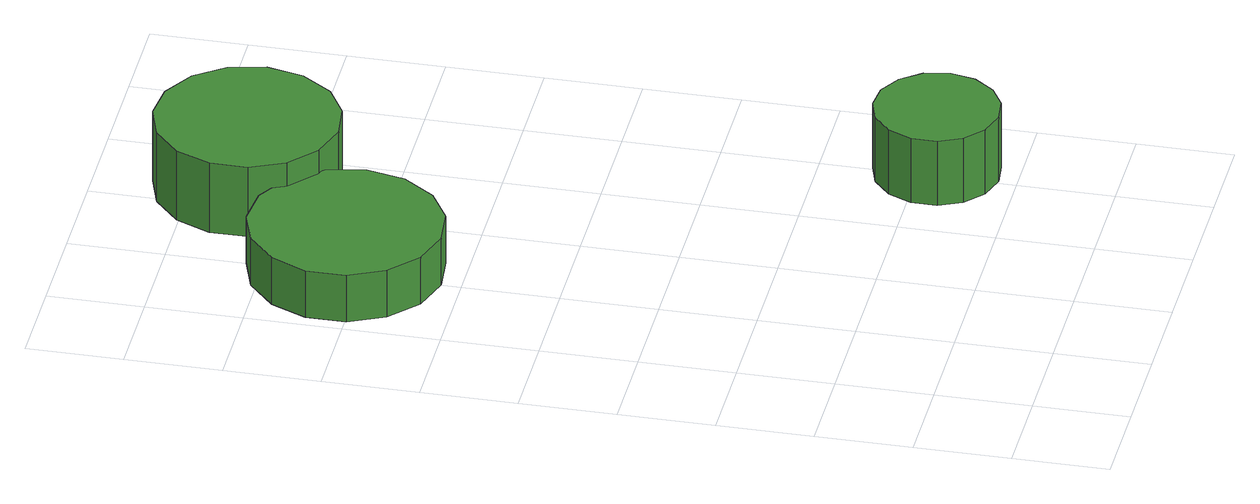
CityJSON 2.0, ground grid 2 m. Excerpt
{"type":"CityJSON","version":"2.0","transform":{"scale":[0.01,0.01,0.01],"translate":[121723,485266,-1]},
"CityObjects":{
"tree1":{"type":"SolitaryVegetationObject","attributes":{"function":"something"}},
"tree2":{"type":"SolitaryVegetationObject","attributes":{"function":"something"}},
"tree3":{"type":"SolitaryVegetationObject","attributes":{"function":"something"}},
"tree4":{"type":"SolitaryVegetationObject","attributes":{"function":"something"},"geometry":[{"type":"MultiSurface","lod":"1","boundaries":[[[0,1,2,3,4,5,6,7,8,9,10,11,12,13,14]],[[15,16,17,18,19,20,21,22,23,24,25,26,27,28,29]],[[0,29,28,1]],[[1,28,27,2]],[[2,27,26,3]],[[3,26,25,4]],[[4,25,24,5]],[[5,24,23,6]],[[6,23,22,7]],[[7,22,21,8]],[[8,21,20,9]],[[9,20,19,10]],[[10,19,18,11]],[[11,18,17,12]],[[12,17,16,13]],[[13,16,15,14]],[[14,15,29,0]]]}]},
"tree5":{"type":"SolitaryVegetationObject","attributes":{"function":"something"}},
"tree6":{"type":"SolitaryVegetationObject","attributes":{"function":"something"},"geometry":[{"type":"MultiSurface","lod":"1","boundaries":[[[30,31,32,33,34,35,36,37,38,39,40,41,42,43,44]],[[45,46,47,48,49,50,51,52,53,54,55,56,57,58,59]],[[30,59,58,31]],[[31,58,57,32]],[[32,57,56,33]],[[33,56,55,34]],[[34,55,54,35]],[[35,54,53,36]],[[36,53,52,37]],[[37,52,51,38]],[[38,51,50,39]],[[39,50,49,40]],[[40,49,48,41]],[[41,48,47,42]],[[42,47,46,43]],[[43,46,45,44]],[[44,45,59,30]]]}]},
"tree7":{"type":"SolitaryVegetationObject","attributes":{"function":"something"},"geometry":[{"type":"MultiSurface","lod":"1","boundaries":[[[60,61,62,63,64,65,66,67,68,69,70,71,72,73,74]],[[75,76,77,78,79,80,81,82,83,84,85,86,87,88,89]],[[60,89,88,61]],[[61,88,87,62]],[[62,87,86,63]],[[63,86,85,64]],[[64,85,84,65]],[[65,84,83,66]],[[66,83,82,67]],[[67,82,81,68]],[[68,81,80,69]],[[69,80,79,70]],[[70,79,78,71]],[[71,78,77,72]],[[72,77,76,73]],[[73,76,75,74]],[[74,75,89,60]]]}]}
},
"vertices":[
[422,1438,114],[405,1519,114],[356,1586,114],[284,1628,114],[202,1636,114],[123,1611,114],[62,1555,114],[28,1480,114],[28,1397,114],[62,1322,114],[123,1266,114],[202,1241,114],[284,1249,114],[356,1291,114],[405,1358,114],[405,1358,5],[356,1291,5],[284,1249,5],[202,1241,5],[123,1266,5],[62,1322,5],[28,1397,5],[28,1480,5],[62,1555,5],[123,1611,5],[202,1636,5],[284,1628,5],[356,1586,5],[405,1519,5],[422,1438,5],
[951,366,154],[940,419,154],[908,462,154],[862,489,154],[809,494,154],[758,478,154],[718,442,154],[696,393,154],[696,339,154],[718,291,154],[758,255,154],[809,238,154],[862,244,154],[908,271,154],[940,314,154],[940,314,4],[908,271,4],[862,244,4],[809,238,4],[758,255,4],[718,291,4],[696,339,4],[696,393,4],[718,442,4],[758,478,4],[809,494,4],[862,489,4],[908,462,4],[940,419,4],[951,366,4],
[673,1693,168],[656,1770,168],[610,1833,168],[542,1873,168],[464,1881,168],[389,1857,168],[330,1804,168],[298,1732,168],[298,1653,168],[330,1581,168],[389,1529,168],[464,1504,168],[542,1513,168],[610,1552,168],[656,1616,168],[656,1616,6],[610,1552,6],[542,1513,6],[464,1504,6],[389,1529,6],[330,1581,6],[298,1653,6],[298,1732,6],[330,1804,6],[389,1857,6],[464,1881,6],[542,1873,6],[610,1833,6],[656,1770,6],[673,1693,6]
]}
